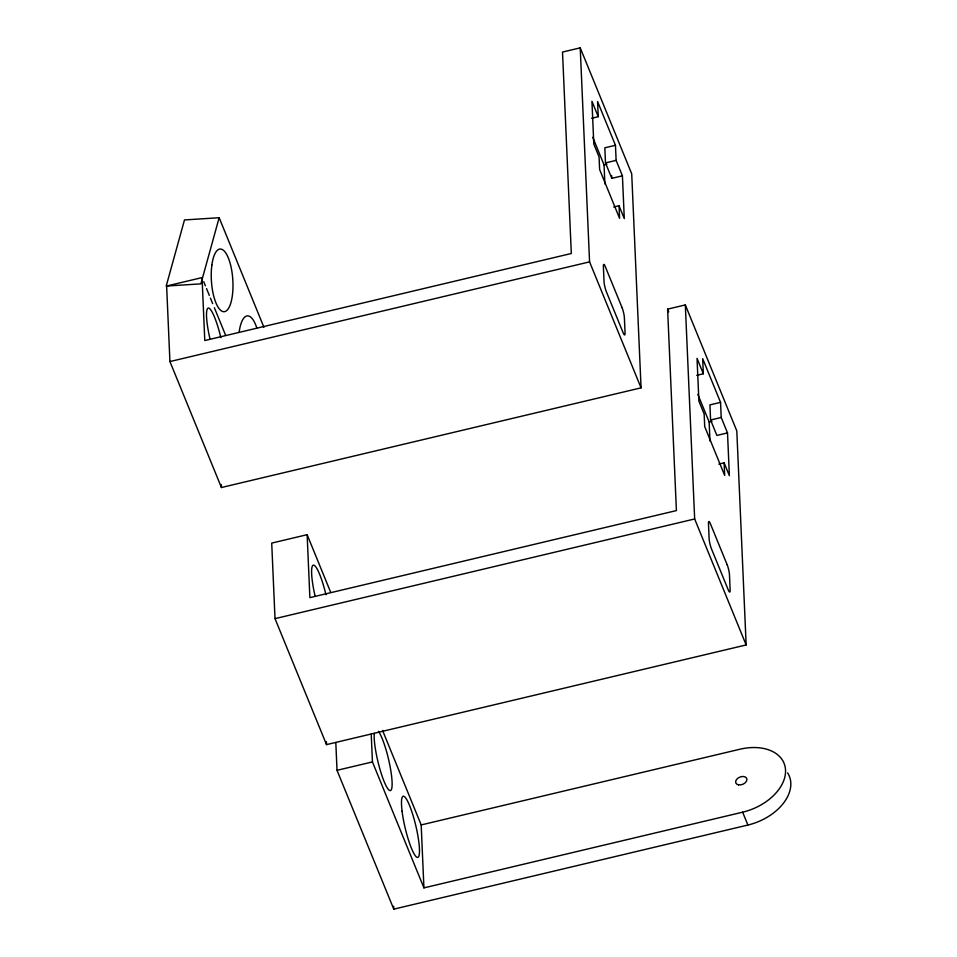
<?xml version="1.0" encoding="UTF-8"?>
<svg xmlns="http://www.w3.org/2000/svg" width="957" height="957" viewBox="0 0 957 957"><rect width="100%" height="100%" fill="white"/><g stroke="black" fill="none" stroke-linecap="round" stroke-linejoin="round"><path stroke-width="1.44" d="M219.153 217.718L200.874 283.858L166.207 286.071L184.486 219.943L219.153 217.718L263.929 327.27M580.229 47.85L562.513 52.061L571.317 253.497L204.786 340.548L202.047 277.602L166.626 286.011L169.927 361.555L221.426 487.52L641.058 387.848L631.716 173.827L580.229 47.85L589.572 261.871L641.058 387.848M591.605 118.261L598.245 116.682L597.587 101.574L615.459 145.285L616.117 160.381L622.421 175.813L624.287 218.615L619.035 205.767L613.724 207.023M615.459 145.285L604.824 147.809L605.494 162.905L611.798 178.337L622.421 175.813M605.494 162.905L616.117 160.381M604.884 184.007L604.058 164.915L606.882 164.233M169.927 361.555L589.572 261.871M307.137 534.688L309.877 597.635L676.408 510.583L667.603 309.147L685.32 304.936L736.806 430.913L746.149 644.946L326.516 744.618L275.018 618.641L271.716 543.097L307.137 534.688L330.643 592.204M696.696 375.347L703.335 373.768L702.677 358.66L720.549 402.371L721.207 417.479L727.511 432.899L729.378 475.713L724.126 462.853L718.815 464.109M720.549 402.371L709.927 404.895L710.584 420.003L716.889 435.423L727.511 432.899M710.584 420.003L721.207 417.479M709.974 441.093L709.149 422.001L711.972 421.331M275.018 618.641L694.662 518.969L685.32 304.936M787.659 772.921A46.199 30.468 -22.2 0 1 747.896 825.042L393.77 909.15L337.02 770.325L372.44 761.916L371.22 734.091M423.927 887.881L421.188 824.934L739.893 749.235A46.199 30.468 -22.2 0 1 785.541 770.194A46.199 30.468 -22.2 0 1 742.644 812.182L423.927 887.881L372.44 761.916M598.245 116.682L591.94 101.251L593.807 144.064L599.07 156.912L599.62 169.509L619.586 218.352L619.035 205.767M703.335 373.768L697.031 358.349L698.897 401.15L704.161 414.01L704.711 426.595L724.676 475.438L724.126 462.853M667.603 309.147L668.728 311.886M592.766 137.294L604.058 164.915M697.856 394.392L709.149 422.001M694.662 518.969L746.149 644.946M742.644 812.182L747.896 825.042M203.721 281.705L205.396 285.82M206.521 288.547L209.32 295.402M210.432 298.141L212.681 303.62M214.356 307.723L225.553 335.106M382.561 730.454L421.188 824.934M611.679 175.586L611.798 178.337M393.65 906.219L393.77 909.15M335.811 742.512L337.02 770.325M326.385 741.651L326.516 744.618M221.294 484.565L221.426 487.52M314.937 595.41A31.414 5.431 76.6 0 1 313.489 565.144A31.414 5.431 76.6 0 1 325.942 594.716M378.517 731.363A31.414 5.431 76.6 0 1 391.7 777.072A31.414 5.431 76.6 0 1 383.817 780.756A31.414 5.431 76.6 0 1 374.283 733.349M209.846 338.323A31.414 5.431 76.6 0 1 208.399 308.058A31.414 5.431 76.6 0 1 220.852 337.63M239.19 331.912A31.414 10.718 86.3 0 1 256.954 328.418M622.074 307.664L605.255 266.525A7.393 1.28 76.6 0 0 603.377 266.417L604.034 281.525A7.393 1.28 76.6 0 0 606.355 291.706L623.174 332.845A7.393 1.28 76.6 0 0 625.053 332.952L624.395 317.844A7.393 1.28 76.6 0 0 622.074 307.664M727.164 564.75L710.345 523.623A7.393 1.28 76.6 0 0 708.467 523.515L709.125 538.624A7.393 1.28 76.6 0 0 711.446 548.792L728.265 589.931A7.393 1.28 76.6 0 0 730.143 590.038L729.485 574.93A7.393 1.28 76.6 0 0 727.164 564.75M402.084 811.273A31.414 5.431 76.6 0 0 417.443 857.436A31.414 5.431 76.6 0 0 411.881 811.823A31.414 5.431 76.6 0 0 402.084 811.273M738.529 784.86A5.909 3.9 -22.2 0 0 746.938 779.405A5.909 3.9 -22.2 0 0 738.337 777.862A5.909 3.9 -22.2 0 0 738.529 784.86M211.868 265.065A31.414 10.718 86.3 0 0 224.022 311.707A31.414 10.718 86.3 0 0 230.41 264.288A31.414 10.718 86.3 0 0 211.868 265.065"/></g></svg>
